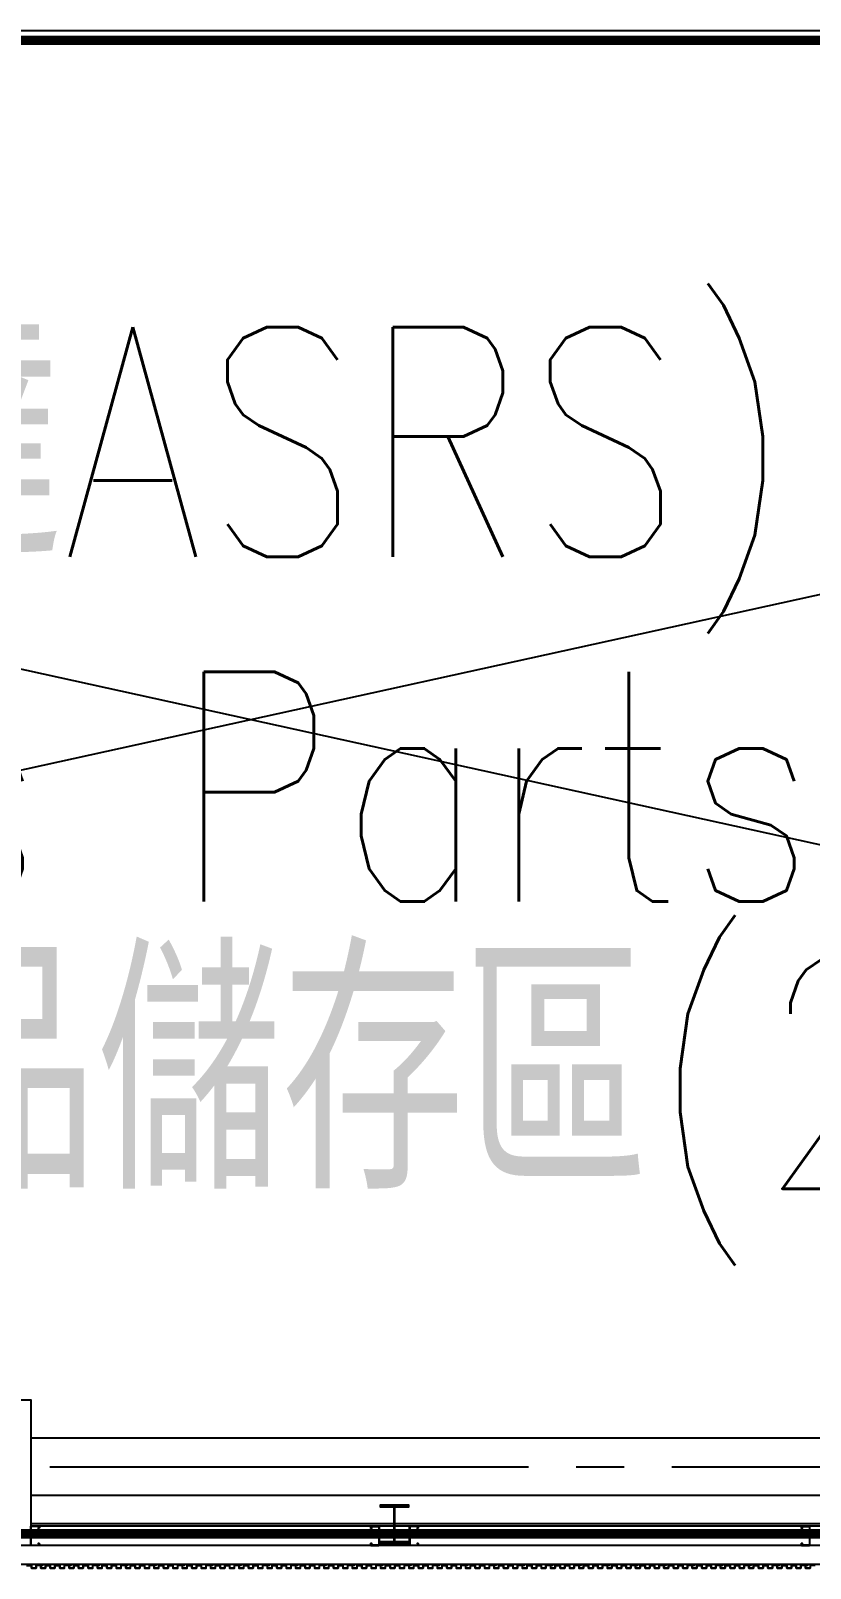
# Model space of a CAD drawing. Header units: millimetres. Extents: x -48783 to 40488, y 6477 to 32964.
# Drawn here: x 21635 to 22042, y 10697 to 11500 of the extents above; entities that cross this region are included whole.
import ezdxf
from ezdxf.enums import TextEntityAlignment as Align

# ---------------------------------------------------------------- set-up
doc = ezdxf.new("R2010")
doc.units = ezdxf.units.MM
doc.header["$LTSCALE"] = 100
doc.linetypes.add('X-N-FAB-L20$0$COL-CEN-LIN', pattern=[3.25, 2.5, -0.25, 0.25, -0.25])
for name, color, linetype in [('0-XREF', 7, 'Continuous'), ('X-N-FAB-L20$0$04', 8, 'Continuous'), ('X-N-FAB-L20$0$BLOCK', 8, 'Continuous'), ('X-N-FAB-L20$0$CCL', 8, 'X-N-FAB-L20$0$COL-CEN-LIN'), ('X-N-FAB-L20$0$TXT-CODE', 8, 'Continuous'), ('X-N-FAB-L20$0$WALL-P', 8, 'Continuous')]:
    doc.layers.add(name, color=color, linetype=linetype)
doc.styles.add('X-N-FAB-L20$0$CHINA', font='simplex.shx', dxfattribs={"width": 0.75, "bigfont": 'chineset.shx'})

# ---------------------------------------------------------------- blocks, each defined once
blk = doc.blocks.new('X-N-FAB-L20$0$A$C20c95bda')
at = {"layer": 'X-N-FAB-L20$0$CCL'}
blk.add_line((240, 150), (28330, 150), dxfattribs=at)
blk = doc.blocks.new('X-N-FAB-L20$0$A$C1d07c4d4')
at = {"layer": 'X-N-FAB-L20$0$04'}
for p, q in [((20832.44, 875), (24082.44, 160)), ((20852.44, 160), (24102.44, 875)), ((23182.44, 140), (22352.44, 140)), ((23182.44, 110), (22352.44, 110)), ((23182.44, 95.25), (22352.44, 95.25)), ((23182.44, 94), (22352.44, 94)), ((23211.06, 84), (20823.7, 84)), ((23211.06, 74), (20823.7, 74))]:
    blk.add_line(p, q, dxfattribs=at)
for points in [[(22282.44, 90), (22282.44, 160), (22352.44, 160), (22352.44, 90)], [(22534.94, 85), (22549.94, 85), (22549.94, 85.9), (22542.74, 85.9), (22542.74, 104.1), (22549.94, 104.1), (22549.94, 105), (22534.94, 105), (22534.94, 104.1), (22542.14, 104.1), (22542.14, 85.9), (22534.94, 85.9)]]:
    blk.add_lwpolyline(points, close=True, dxfattribs=at)
for points in [[(22356.34, 93.08), (22356.78, 93.08, 0.414214), (22356.86, 93.16), (22356.86, 93.84, 0.414214), (22356.78, 93.92), (22352.6, 93.92, 0.414214), (22352.52, 93.84), (22352.52, 84.16, 0.414214), (22352.6, 84.08), (22356.78, 84.08, 0.414214), (22356.86, 84.16), (22356.86, 84.84, 0.414214), (22356.78, 84.92), (22356.34, 84.92), (22356.34, 85), (22356.78, 85, -0.414214), (22356.94, 84.84), (22356.94, 84.16, -0.414214), (22356.78, 84), (22352.6, 84, -0.414214), (22352.44, 84.16), (22352.44, 93.84, -0.414214), (22352.6, 94), (22356.78, 94, -0.414214), (22356.94, 93.84), (22356.94, 93.16, -0.414214), (22356.78, 93), (22356.34, 93)], [(22530.58, 93.08), (22530.14, 93.08, -0.414214), (22530.06, 93.16), (22530.06, 93.84, -0.414214), (22530.14, 93.92), (22534.32, 93.92, -0.414214), (22534.4, 93.84), (22534.4, 84.16, -0.414214), (22534.32, 84.08), (22530.14, 84.08, -0.414214), (22530.06, 84.16), (22530.06, 84.84, -0.414214), (22530.14, 84.92), (22530.58, 84.92), (22530.58, 85), (22530.14, 85, 0.414214), (22529.98, 84.84), (22529.98, 84.16, 0.414214), (22530.14, 84), (22534.32, 84, 0.414214), (22534.48, 84.16), (22534.48, 93.84, 0.414214), (22534.32, 94), (22530.14, 94, 0.414214), (22529.98, 93.84), (22529.98, 93.16, 0.414214), (22530.14, 93), (22530.58, 93)], [(22554.3, 93.08), (22554.74, 93.08, 0.414214), (22554.82, 93.16), (22554.82, 93.84, 0.414214), (22554.74, 93.92), (22550.56, 93.92, 0.414214), (22550.48, 93.84), (22550.48, 84.16, 0.414214), (22550.56, 84.08), (22554.74, 84.08, 0.414214), (22554.82, 84.16), (22554.82, 84.84, 0.414214), (22554.74, 84.92), (22554.3, 84.92), (22554.3, 85), (22554.74, 85, -0.414214), (22554.9, 84.84), (22554.9, 84.16, -0.414214), (22554.74, 84), (22550.56, 84, -0.414214), (22550.4, 84.16), (22550.4, 93.84, -0.414214), (22550.56, 94), (22554.74, 94, -0.414214), (22554.9, 93.84), (22554.9, 93.16, -0.414214), (22554.74, 93), (22554.3, 93)], [(22755.58, 93.08), (22755.14, 93.08, -0.414214), (22755.06, 93.16), (22755.06, 93.84, -0.414214), (22755.14, 93.92), (22759.32, 93.92, -0.414214), (22759.4, 93.84), (22759.4, 84.16, -0.414214), (22759.32, 84.08), (22755.14, 84.08, -0.414214), (22755.06, 84.16), (22755.06, 84.84, -0.414214), (22755.14, 84.92), (22755.58, 84.92), (22755.58, 85), (22755.14, 85, 0.414214), (22754.98, 84.84), (22754.98, 84.16, 0.414214), (22755.14, 84), (22759.32, 84, 0.414214), (22759.48, 84.16), (22759.48, 93.84, 0.414214), (22759.32, 94), (22755.14, 94, 0.414214), (22754.98, 93.84), (22754.98, 93.16, 0.414214), (22755.14, 93), (22755.58, 93)]]:
    blk.add_lwpolyline(points, format="xyb", close=True, dxfattribs=at)
for points in [[(22357.94, 73.65), (22358.64, 73.9), (22358.62, 73.95), (22357.93, 73.7), (22355.19, 73.7), (22355.19, 72.1), (22352.81, 72.1), (22352.81, 73.55), (22350.23, 73.55)], [(22350.28, 73.5), (22352.76, 73.5), (22352.76, 72.05), (22355.24, 72.05), (22355.24, 73.65), (22357.95, 73.65)]]:
    blk.add_lwpolyline(points, dxfattribs=at)
for points in [[(22372.74, 73.65), (22373.44, 73.9), (22373.42, 73.95), (22372.73, 73.7), (22369.99, 73.7), (22369.99, 72.1), (22367.61, 72.1), (22367.61, 73.55), (22365.03, 73.55), (22365.03, 72.1), (22362.65, 72.1), (22362.65, 73.55), (22360.07, 73.55), (22360.07, 72.1), (22357.69, 72.1), (22357.69, 73.6), (22358.64, 73.6, 1), (22358.64, 74), (22356.57, 74), (22356.44, 73.87), (22356.31, 74), (22354.94, 74), (22354.94, 73.95), (22356.29, 73.95), (22356.44, 73.8), (22356.59, 73.95), (22358.64, 73.95, -1), (22358.64, 73.65), (22357.64, 73.65), (22357.64, 72.05), (22360.12, 72.05), (22360.12, 73.5), (22362.6, 73.5), (22362.6, 72.05), (22365.08, 72.05), (22365.08, 73.5), (22367.56, 73.5), (22367.56, 72.05), (22370.04, 72.05), (22370.04, 73.65), (22372.75, 73.65)], [(22387.54, 73.65), (22388.24, 73.9), (22388.22, 73.95), (22387.53, 73.7), (22384.79, 73.7), (22384.79, 72.1), (22382.41, 72.1), (22382.41, 73.55), (22379.83, 73.55), (22379.83, 72.1), (22377.45, 72.1), (22377.45, 73.55), (22374.87, 73.55), (22374.87, 72.1), (22372.49, 72.1), (22372.49, 73.6), (22373.44, 73.6, 1), (22373.44, 74), (22371.37, 74), (22371.24, 73.87), (22371.11, 74), (22369.74, 74), (22369.74, 73.95), (22371.09, 73.95), (22371.24, 73.8), (22371.39, 73.95), (22373.44, 73.95, -1), (22373.44, 73.65), (22372.44, 73.65), (22372.44, 72.05), (22374.92, 72.05), (22374.92, 73.5), (22377.4, 73.5), (22377.4, 72.05), (22379.88, 72.05), (22379.88, 73.5), (22382.36, 73.5), (22382.36, 72.05), (22384.84, 72.05), (22384.84, 73.65), (22387.55, 73.65)], [(22402.34, 73.65), (22403.04, 73.9), (22403.02, 73.95), (22402.33, 73.7), (22399.59, 73.7), (22399.59, 72.1), (22397.21, 72.1), (22397.21, 73.55), (22394.63, 73.55), (22394.63, 72.1), (22392.25, 72.1), (22392.25, 73.55), (22389.67, 73.55), (22389.67, 72.1), (22387.29, 72.1), (22387.29, 73.6), (22388.24, 73.6, 1), (22388.24, 74), (22386.17, 74), (22386.04, 73.87), (22385.91, 74), (22384.54, 74), (22384.54, 73.95), (22385.89, 73.95), (22386.04, 73.8), (22386.19, 73.95), (22388.24, 73.95, -1), (22388.24, 73.65), (22387.24, 73.65), (22387.24, 72.05), (22389.72, 72.05), (22389.72, 73.5), (22392.2, 73.5), (22392.2, 72.05), (22394.68, 72.05), (22394.68, 73.5), (22397.16, 73.5), (22397.16, 72.05), (22399.64, 72.05), (22399.64, 73.65), (22402.35, 73.65)], [(22417.14, 73.65), (22417.84, 73.9), (22417.82, 73.95), (22417.13, 73.7), (22414.39, 73.7), (22414.39, 72.1), (22412.01, 72.1), (22412.01, 73.55), (22409.43, 73.55), (22409.43, 72.1), (22407.05, 72.1), (22407.05, 73.55), (22404.47, 73.55), (22404.47, 72.1), (22402.09, 72.1), (22402.09, 73.6), (22403.04, 73.6, 1), (22403.04, 74), (22400.97, 74), (22400.84, 73.87), (22400.71, 74), (22399.34, 74), (22399.34, 73.95), (22400.69, 73.95), (22400.84, 73.8), (22400.99, 73.95), (22403.04, 73.95, -1), (22403.04, 73.65), (22402.04, 73.65), (22402.04, 72.05), (22404.52, 72.05), (22404.52, 73.5), (22407, 73.5), (22407, 72.05), (22409.48, 72.05), (22409.48, 73.5), (22411.96, 73.5), (22411.96, 72.05), (22414.44, 72.05), (22414.44, 73.65), (22417.15, 73.65)], [(22431.94, 73.65), (22432.64, 73.9), (22432.62, 73.95), (22431.93, 73.7), (22429.19, 73.7), (22429.19, 72.1), (22426.81, 72.1), (22426.81, 73.55), (22424.23, 73.55), (22424.23, 72.1), (22421.85, 72.1), (22421.85, 73.55), (22419.27, 73.55), (22419.27, 72.1), (22416.89, 72.1), (22416.89, 73.6), (22417.84, 73.6, 1), (22417.84, 74), (22415.77, 74), (22415.64, 73.87), (22415.51, 74), (22414.14, 74), (22414.14, 73.95), (22415.49, 73.95), (22415.64, 73.8), (22415.79, 73.95), (22417.84, 73.95, -1), (22417.84, 73.65), (22416.84, 73.65), (22416.84, 72.05), (22419.32, 72.05), (22419.32, 73.5), (22421.8, 73.5), (22421.8, 72.05), (22424.28, 72.05), (22424.28, 73.5), (22426.76, 73.5), (22426.76, 72.05), (22429.24, 72.05), (22429.24, 73.65), (22431.95, 73.65)], [(22446.74, 73.65), (22447.44, 73.9), (22447.42, 73.95), (22446.73, 73.7), (22443.99, 73.7), (22443.99, 72.1), (22441.61, 72.1), (22441.61, 73.55), (22439.03, 73.55), (22439.03, 72.1), (22436.65, 72.1), (22436.65, 73.55), (22434.07, 73.55), (22434.07, 72.1), (22431.69, 72.1), (22431.69, 73.6), (22432.64, 73.6, 1), (22432.64, 74), (22430.57, 74), (22430.44, 73.87), (22430.31, 74), (22428.94, 74), (22428.94, 73.95), (22430.29, 73.95), (22430.44, 73.8), (22430.59, 73.95), (22432.64, 73.95, -1), (22432.64, 73.65), (22431.64, 73.65), (22431.64, 72.05), (22434.12, 72.05), (22434.12, 73.5), (22436.6, 73.5), (22436.6, 72.05), (22439.08, 72.05), (22439.08, 73.5), (22441.56, 73.5), (22441.56, 72.05), (22444.04, 72.05), (22444.04, 73.65), (22446.75, 73.65)], [(22461.54, 73.65), (22462.24, 73.9), (22462.22, 73.95), (22461.53, 73.7), (22458.79, 73.7), (22458.79, 72.1), (22456.41, 72.1), (22456.41, 73.55), (22453.83, 73.55), (22453.83, 72.1), (22451.45, 72.1), (22451.45, 73.55), (22448.87, 73.55), (22448.87, 72.1), (22446.49, 72.1), (22446.49, 73.6), (22447.44, 73.6, 1), (22447.44, 74), (22445.37, 74), (22445.24, 73.87), (22445.11, 74), (22443.74, 74), (22443.74, 73.95), (22445.09, 73.95), (22445.24, 73.8), (22445.39, 73.95), (22447.44, 73.95, -1), (22447.44, 73.65), (22446.44, 73.65), (22446.44, 72.05), (22448.92, 72.05), (22448.92, 73.5), (22451.4, 73.5), (22451.4, 72.05), (22453.88, 72.05), (22453.88, 73.5), (22456.36, 73.5), (22456.36, 72.05), (22458.84, 72.05), (22458.84, 73.65), (22461.55, 73.65)], [(22476.34, 73.65), (22477.04, 73.9), (22477.02, 73.95), (22476.33, 73.7), (22473.59, 73.7), (22473.59, 72.1), (22471.21, 72.1), (22471.21, 73.55), (22468.63, 73.55), (22468.63, 72.1), (22466.25, 72.1), (22466.25, 73.55), (22463.67, 73.55), (22463.67, 72.1), (22461.29, 72.1), (22461.29, 73.6), (22462.24, 73.6, 1), (22462.24, 74), (22460.17, 74), (22460.04, 73.87), (22459.91, 74), (22458.54, 74), (22458.54, 73.95), (22459.89, 73.95), (22460.04, 73.8), (22460.19, 73.95), (22462.24, 73.95, -1), (22462.24, 73.65), (22461.24, 73.65), (22461.24, 72.05), (22463.72, 72.05), (22463.72, 73.5), (22466.2, 73.5), (22466.2, 72.05), (22468.68, 72.05), (22468.68, 73.5), (22471.16, 73.5), (22471.16, 72.05), (22473.64, 72.05), (22473.64, 73.65), (22476.35, 73.65)], [(22491.14, 73.65), (22491.84, 73.9), (22491.82, 73.95), (22491.13, 73.7), (22488.39, 73.7), (22488.39, 72.1), (22486.01, 72.1), (22486.01, 73.55), (22483.43, 73.55), (22483.43, 72.1), (22481.05, 72.1), (22481.05, 73.55), (22478.47, 73.55), (22478.47, 72.1), (22476.09, 72.1), (22476.09, 73.6), (22477.04, 73.6, 1), (22477.04, 74), (22474.97, 74), (22474.84, 73.87), (22474.71, 74), (22473.34, 74), (22473.34, 73.95), (22474.69, 73.95), (22474.84, 73.8), (22474.99, 73.95), (22477.04, 73.95, -1), (22477.04, 73.65), (22476.04, 73.65), (22476.04, 72.05), (22478.52, 72.05), (22478.52, 73.5), (22481, 73.5), (22481, 72.05), (22483.48, 72.05), (22483.48, 73.5), (22485.96, 73.5), (22485.96, 72.05), (22488.44, 72.05), (22488.44, 73.65), (22491.15, 73.65)], [(22505.94, 73.65), (22506.64, 73.9), (22506.62, 73.95), (22505.93, 73.7), (22503.19, 73.7), (22503.19, 72.1), (22500.81, 72.1), (22500.81, 73.55), (22498.23, 73.55), (22498.23, 72.1), (22495.85, 72.1), (22495.85, 73.55), (22493.27, 73.55), (22493.27, 72.1), (22490.89, 72.1), (22490.89, 73.6), (22491.84, 73.6, 1), (22491.84, 74), (22489.77, 74), (22489.64, 73.87), (22489.51, 74), (22488.14, 74), (22488.14, 73.95), (22489.49, 73.95), (22489.64, 73.8), (22489.79, 73.95), (22491.84, 73.95, -1), (22491.84, 73.65), (22490.84, 73.65), (22490.84, 72.05), (22493.32, 72.05), (22493.32, 73.5), (22495.8, 73.5), (22495.8, 72.05), (22498.28, 72.05), (22498.28, 73.5), (22500.76, 73.5), (22500.76, 72.05), (22503.24, 72.05), (22503.24, 73.65), (22505.95, 73.65)], [(22520.74, 73.65), (22521.44, 73.9), (22521.42, 73.95), (22520.73, 73.7), (22517.99, 73.7), (22517.99, 72.1), (22515.61, 72.1), (22515.61, 73.55), (22513.03, 73.55), (22513.03, 72.1), (22510.65, 72.1), (22510.65, 73.55), (22508.07, 73.55), (22508.07, 72.1), (22505.69, 72.1), (22505.69, 73.6), (22506.64, 73.6, 1), (22506.64, 74), (22504.57, 74), (22504.44, 73.87), (22504.31, 74), (22502.94, 74), (22502.94, 73.95), (22504.29, 73.95), (22504.44, 73.8), (22504.59, 73.95), (22506.64, 73.95, -1), (22506.64, 73.65), (22505.64, 73.65), (22505.64, 72.05), (22508.12, 72.05), (22508.12, 73.5), (22510.6, 73.5), (22510.6, 72.05), (22513.08, 72.05), (22513.08, 73.5), (22515.56, 73.5), (22515.56, 72.05), (22518.04, 72.05), (22518.04, 73.65), (22520.75, 73.65)], [(22535.54, 73.65), (22536.24, 73.9), (22536.22, 73.95), (22535.53, 73.7), (22532.79, 73.7), (22532.79, 72.1), (22530.41, 72.1), (22530.41, 73.55), (22527.83, 73.55), (22527.83, 72.1), (22525.45, 72.1), (22525.45, 73.55), (22522.87, 73.55), (22522.87, 72.1), (22520.49, 72.1), (22520.49, 73.6), (22521.44, 73.6, 1), (22521.44, 74), (22519.37, 74), (22519.24, 73.87), (22519.11, 74), (22517.74, 74), (22517.74, 73.95), (22519.09, 73.95), (22519.24, 73.8), (22519.39, 73.95), (22521.44, 73.95, -1), (22521.44, 73.65), (22520.44, 73.65), (22520.44, 72.05), (22522.92, 72.05), (22522.92, 73.5), (22525.4, 73.5), (22525.4, 72.05), (22527.88, 72.05), (22527.88, 73.5), (22530.36, 73.5), (22530.36, 72.05), (22532.84, 72.05), (22532.84, 73.65), (22535.55, 73.65)], [(22550.34, 73.65), (22551.04, 73.9), (22551.02, 73.95), (22550.33, 73.7), (22547.59, 73.7), (22547.59, 72.1), (22545.21, 72.1), (22545.21, 73.55), (22542.63, 73.55), (22542.63, 72.1), (22540.25, 72.1), (22540.25, 73.55), (22537.67, 73.55), (22537.67, 72.1), (22535.29, 72.1), (22535.29, 73.6), (22536.24, 73.6, 1), (22536.24, 74), (22534.17, 74), (22534.04, 73.87), (22533.91, 74), (22532.54, 74), (22532.54, 73.95), (22533.89, 73.95), (22534.04, 73.8), (22534.19, 73.95), (22536.24, 73.95, -1), (22536.24, 73.65), (22535.24, 73.65), (22535.24, 72.05), (22537.72, 72.05), (22537.72, 73.5), (22540.2, 73.5), (22540.2, 72.05), (22542.68, 72.05), (22542.68, 73.5), (22545.16, 73.5), (22545.16, 72.05), (22547.64, 72.05), (22547.64, 73.65), (22550.35, 73.65)], [(22565.14, 73.65), (22565.84, 73.9), (22565.82, 73.95), (22565.13, 73.7), (22562.39, 73.7), (22562.39, 72.1), (22560.01, 72.1), (22560.01, 73.55), (22557.43, 73.55), (22557.43, 72.1), (22555.05, 72.1), (22555.05, 73.55), (22552.47, 73.55), (22552.47, 72.1), (22550.09, 72.1), (22550.09, 73.6), (22551.04, 73.6, 1), (22551.04, 74), (22548.97, 74), (22548.84, 73.87), (22548.71, 74), (22547.34, 74), (22547.34, 73.95), (22548.69, 73.95), (22548.84, 73.8), (22548.99, 73.95), (22551.04, 73.95, -1), (22551.04, 73.65), (22550.04, 73.65), (22550.04, 72.05), (22552.52, 72.05), (22552.52, 73.5), (22555, 73.5), (22555, 72.05), (22557.48, 72.05), (22557.48, 73.5), (22559.96, 73.5), (22559.96, 72.05), (22562.44, 72.05), (22562.44, 73.65), (22565.15, 73.65)], [(22579.94, 73.65), (22580.64, 73.9), (22580.62, 73.95), (22579.93, 73.7), (22577.19, 73.7), (22577.19, 72.1), (22574.81, 72.1), (22574.81, 73.55), (22572.23, 73.55), (22572.23, 72.1), (22569.85, 72.1), (22569.85, 73.55), (22567.27, 73.55), (22567.27, 72.1), (22564.89, 72.1), (22564.89, 73.6), (22565.84, 73.6, 1), (22565.84, 74), (22563.77, 74), (22563.64, 73.87), (22563.51, 74), (22562.14, 74), (22562.14, 73.95), (22563.49, 73.95), (22563.64, 73.8), (22563.79, 73.95), (22565.84, 73.95, -1), (22565.84, 73.65), (22564.84, 73.65), (22564.84, 72.05), (22567.32, 72.05), (22567.32, 73.5), (22569.8, 73.5), (22569.8, 72.05), (22572.28, 72.05), (22572.28, 73.5), (22574.76, 73.5), (22574.76, 72.05), (22577.24, 72.05), (22577.24, 73.65), (22579.95, 73.65)], [(22594.74, 73.65), (22595.44, 73.9), (22595.42, 73.95), (22594.73, 73.7), (22591.99, 73.7), (22591.99, 72.1), (22589.61, 72.1), (22589.61, 73.55), (22587.03, 73.55), (22587.03, 72.1), (22584.65, 72.1), (22584.65, 73.55), (22582.07, 73.55), (22582.07, 72.1), (22579.69, 72.1), (22579.69, 73.6), (22580.64, 73.6, 1), (22580.64, 74), (22578.57, 74), (22578.44, 73.87), (22578.31, 74), (22576.94, 74), (22576.94, 73.95), (22578.29, 73.95), (22578.44, 73.8), (22578.59, 73.95), (22580.64, 73.95, -1), (22580.64, 73.65), (22579.64, 73.65), (22579.64, 72.05), (22582.12, 72.05), (22582.12, 73.5), (22584.6, 73.5), (22584.6, 72.05), (22587.08, 72.05), (22587.08, 73.5), (22589.56, 73.5), (22589.56, 72.05), (22592.04, 72.05), (22592.04, 73.65), (22594.75, 73.65)], [(22609.54, 73.65), (22610.24, 73.9), (22610.22, 73.95), (22609.53, 73.7), (22606.79, 73.7), (22606.79, 72.1), (22604.41, 72.1), (22604.41, 73.55), (22601.83, 73.55), (22601.83, 72.1), (22599.45, 72.1), (22599.45, 73.55), (22596.87, 73.55), (22596.87, 72.1), (22594.49, 72.1), (22594.49, 73.6), (22595.44, 73.6, 1), (22595.44, 74), (22593.37, 74), (22593.24, 73.87), (22593.11, 74), (22591.74, 74), (22591.74, 73.95), (22593.09, 73.95), (22593.24, 73.8), (22593.39, 73.95), (22595.44, 73.95, -1), (22595.44, 73.65), (22594.44, 73.65), (22594.44, 72.05), (22596.92, 72.05), (22596.92, 73.5), (22599.4, 73.5), (22599.4, 72.05), (22601.88, 72.05), (22601.88, 73.5), (22604.36, 73.5), (22604.36, 72.05), (22606.84, 72.05), (22606.84, 73.65), (22609.55, 73.65)], [(22624.34, 73.65), (22625.04, 73.9), (22625.02, 73.95), (22624.33, 73.7), (22621.59, 73.7), (22621.59, 72.1), (22619.21, 72.1), (22619.21, 73.55), (22616.63, 73.55), (22616.63, 72.1), (22614.25, 72.1), (22614.25, 73.55), (22611.67, 73.55), (22611.67, 72.1), (22609.29, 72.1), (22609.29, 73.6), (22610.24, 73.6, 1), (22610.24, 74), (22608.17, 74), (22608.04, 73.87), (22607.91, 74), (22606.54, 74), (22606.54, 73.95), (22607.89, 73.95), (22608.04, 73.8), (22608.19, 73.95), (22610.24, 73.95, -1), (22610.24, 73.65), (22609.24, 73.65), (22609.24, 72.05), (22611.72, 72.05), (22611.72, 73.5), (22614.2, 73.5), (22614.2, 72.05), (22616.68, 72.05), (22616.68, 73.5), (22619.16, 73.5), (22619.16, 72.05), (22621.64, 72.05), (22621.64, 73.65), (22624.35, 73.65)], [(22639.14, 73.65), (22639.84, 73.9), (22639.82, 73.95), (22639.13, 73.7), (22636.39, 73.7), (22636.39, 72.1), (22634.01, 72.1), (22634.01, 73.55), (22631.43, 73.55), (22631.43, 72.1), (22629.05, 72.1), (22629.05, 73.55), (22626.47, 73.55), (22626.47, 72.1), (22624.09, 72.1), (22624.09, 73.6), (22625.04, 73.6, 1), (22625.04, 74), (22622.97, 74), (22622.84, 73.87), (22622.71, 74), (22621.34, 74), (22621.34, 73.95), (22622.69, 73.95), (22622.84, 73.8), (22622.99, 73.95), (22625.04, 73.95, -1), (22625.04, 73.65), (22624.04, 73.65), (22624.04, 72.05), (22626.52, 72.05), (22626.52, 73.5), (22629, 73.5), (22629, 72.05), (22631.48, 72.05), (22631.48, 73.5), (22633.96, 73.5), (22633.96, 72.05), (22636.44, 72.05), (22636.44, 73.65), (22639.15, 73.65)], [(22653.94, 73.65), (22654.64, 73.9), (22654.62, 73.95), (22653.93, 73.7), (22651.19, 73.7), (22651.19, 72.1), (22648.81, 72.1), (22648.81, 73.55), (22646.23, 73.55), (22646.23, 72.1), (22643.85, 72.1), (22643.85, 73.55), (22641.27, 73.55), (22641.27, 72.1), (22638.89, 72.1), (22638.89, 73.6), (22639.84, 73.6, 1), (22639.84, 74), (22637.77, 74), (22637.64, 73.87), (22637.51, 74), (22636.14, 74), (22636.14, 73.95), (22637.49, 73.95), (22637.64, 73.8), (22637.79, 73.95), (22639.84, 73.95, -1), (22639.84, 73.65), (22638.84, 73.65), (22638.84, 72.05), (22641.32, 72.05), (22641.32, 73.5), (22643.8, 73.5), (22643.8, 72.05), (22646.28, 72.05), (22646.28, 73.5), (22648.76, 73.5), (22648.76, 72.05), (22651.24, 72.05), (22651.24, 73.65), (22653.95, 73.65)], [(22668.74, 73.65), (22669.44, 73.9), (22669.42, 73.95), (22668.73, 73.7), (22665.99, 73.7), (22665.99, 72.1), (22663.61, 72.1), (22663.61, 73.55), (22661.03, 73.55), (22661.03, 72.1), (22658.65, 72.1), (22658.65, 73.55), (22656.07, 73.55), (22656.07, 72.1), (22653.69, 72.1), (22653.69, 73.6), (22654.64, 73.6, 1), (22654.64, 74), (22652.57, 74), (22652.44, 73.87), (22652.31, 74), (22650.94, 74), (22650.94, 73.95), (22652.29, 73.95), (22652.44, 73.8), (22652.59, 73.95), (22654.64, 73.95, -1), (22654.64, 73.65), (22653.64, 73.65), (22653.64, 72.05), (22656.12, 72.05), (22656.12, 73.5), (22658.6, 73.5), (22658.6, 72.05), (22661.08, 72.05), (22661.08, 73.5), (22663.56, 73.5), (22663.56, 72.05), (22666.04, 72.05), (22666.04, 73.65), (22668.75, 73.65)], [(22683.54, 73.65), (22684.24, 73.9), (22684.22, 73.95), (22683.53, 73.7), (22680.79, 73.7), (22680.79, 72.1), (22678.41, 72.1), (22678.41, 73.55), (22675.83, 73.55), (22675.83, 72.1), (22673.45, 72.1), (22673.45, 73.55), (22670.87, 73.55), (22670.87, 72.1), (22668.49, 72.1), (22668.49, 73.6), (22669.44, 73.6, 1), (22669.44, 74), (22667.37, 74), (22667.24, 73.87), (22667.11, 74), (22665.74, 74), (22665.74, 73.95), (22667.09, 73.95), (22667.24, 73.8), (22667.39, 73.95), (22669.44, 73.95, -1), (22669.44, 73.65), (22668.44, 73.65), (22668.44, 72.05), (22670.92, 72.05), (22670.92, 73.5), (22673.4, 73.5), (22673.4, 72.05), (22675.88, 72.05), (22675.88, 73.5), (22678.36, 73.5), (22678.36, 72.05), (22680.84, 72.05), (22680.84, 73.65), (22683.55, 73.65)], [(22698.34, 73.65), (22699.04, 73.9), (22699.02, 73.95), (22698.33, 73.7), (22695.59, 73.7), (22695.59, 72.1), (22693.21, 72.1), (22693.21, 73.55), (22690.63, 73.55), (22690.63, 72.1), (22688.25, 72.1), (22688.25, 73.55), (22685.67, 73.55), (22685.67, 72.1), (22683.29, 72.1), (22683.29, 73.6), (22684.24, 73.6, 1), (22684.24, 74), (22682.17, 74), (22682.04, 73.87), (22681.91, 74), (22680.54, 74), (22680.54, 73.95), (22681.89, 73.95), (22682.04, 73.8), (22682.19, 73.95), (22684.24, 73.95, -1), (22684.24, 73.65), (22683.24, 73.65), (22683.24, 72.05), (22685.72, 72.05), (22685.72, 73.5), (22688.2, 73.5), (22688.2, 72.05), (22690.68, 72.05), (22690.68, 73.5), (22693.16, 73.5), (22693.16, 72.05), (22695.64, 72.05), (22695.64, 73.65), (22698.35, 73.65)], [(22713.14, 73.65), (22713.84, 73.9), (22713.82, 73.95), (22713.13, 73.7), (22710.39, 73.7), (22710.39, 72.1), (22708.01, 72.1), (22708.01, 73.55), (22705.43, 73.55), (22705.43, 72.1), (22703.05, 72.1), (22703.05, 73.55), (22700.47, 73.55), (22700.47, 72.1), (22698.09, 72.1), (22698.09, 73.6), (22699.04, 73.6, 1), (22699.04, 74), (22696.97, 74), (22696.84, 73.87), (22696.71, 74), (22695.34, 74), (22695.34, 73.95), (22696.69, 73.95), (22696.84, 73.8), (22696.99, 73.95), (22699.04, 73.95, -1), (22699.04, 73.65), (22698.04, 73.65), (22698.04, 72.05), (22700.52, 72.05), (22700.52, 73.5), (22703, 73.5), (22703, 72.05), (22705.48, 72.05), (22705.48, 73.5), (22707.96, 73.5), (22707.96, 72.05), (22710.44, 72.05), (22710.44, 73.65), (22713.15, 73.65)], [(22727.94, 73.65), (22728.64, 73.9), (22728.62, 73.95), (22727.93, 73.7), (22725.19, 73.7), (22725.19, 72.1), (22722.81, 72.1), (22722.81, 73.55), (22720.23, 73.55), (22720.23, 72.1), (22717.85, 72.1), (22717.85, 73.55), (22715.27, 73.55), (22715.27, 72.1), (22712.89, 72.1), (22712.89, 73.6), (22713.84, 73.6, 1), (22713.84, 74), (22711.77, 74), (22711.64, 73.87), (22711.51, 74), (22710.14, 74), (22710.14, 73.95), (22711.49, 73.95), (22711.64, 73.8), (22711.79, 73.95), (22713.84, 73.95, -1), (22713.84, 73.65), (22712.84, 73.65), (22712.84, 72.05), (22715.32, 72.05), (22715.32, 73.5), (22717.8, 73.5), (22717.8, 72.05), (22720.28, 72.05), (22720.28, 73.5), (22722.76, 73.5), (22722.76, 72.05), (22725.24, 72.05), (22725.24, 73.65), (22727.95, 73.65)], [(22742.74, 73.65), (22743.44, 73.9), (22743.42, 73.95), (22742.73, 73.7), (22739.99, 73.7), (22739.99, 72.1), (22737.61, 72.1), (22737.61, 73.55), (22735.03, 73.55), (22735.03, 72.1), (22732.65, 72.1), (22732.65, 73.55), (22730.07, 73.55), (22730.07, 72.1), (22727.69, 72.1), (22727.69, 73.6), (22728.64, 73.6, 1), (22728.64, 74), (22726.57, 74), (22726.44, 73.87), (22726.31, 74), (22724.94, 74), (22724.94, 73.95), (22726.29, 73.95), (22726.44, 73.8), (22726.59, 73.95), (22728.64, 73.95, -1), (22728.64, 73.65), (22727.64, 73.65), (22727.64, 72.05), (22730.12, 72.05), (22730.12, 73.5), (22732.6, 73.5), (22732.6, 72.05), (22735.08, 72.05), (22735.08, 73.5), (22737.56, 73.5), (22737.56, 72.05), (22740.04, 72.05), (22740.04, 73.65), (22742.75, 73.65)], [(22757.54, 73.65), (22758.24, 73.9), (22758.22, 73.95), (22757.53, 73.7), (22754.79, 73.7), (22754.79, 72.1), (22752.41, 72.1), (22752.41, 73.55), (22749.83, 73.55), (22749.83, 72.1), (22747.45, 72.1), (22747.45, 73.55), (22744.87, 73.55), (22744.87, 72.1), (22742.49, 72.1), (22742.49, 73.6), (22743.44, 73.6, 1), (22743.44, 74), (22741.37, 74), (22741.24, 73.87), (22741.11, 74), (22739.74, 74), (22739.74, 73.95), (22741.09, 73.95), (22741.24, 73.8), (22741.39, 73.95), (22743.44, 73.95, -1), (22743.44, 73.65), (22742.44, 73.65), (22742.44, 72.05), (22744.92, 72.05), (22744.92, 73.5), (22747.4, 73.5), (22747.4, 72.05), (22749.88, 72.05), (22749.88, 73.5), (22752.36, 73.5), (22752.36, 72.05), (22754.84, 72.05), (22754.84, 73.65), (22757.55, 73.65)], [(22762.25, 73.55), (22759.67, 73.55), (22759.67, 72.1), (22757.29, 72.1), (22757.29, 73.6), (22758.24, 73.6, 1), (22758.24, 74), (22756.17, 74), (22756.04, 73.87), (22755.91, 74), (22754.54, 74), (22754.54, 73.95), (22755.89, 73.95), (22756.04, 73.8), (22756.19, 73.95), (22758.24, 73.95, -1), (22758.24, 73.65), (22757.24, 73.65), (22757.24, 72.05), (22759.72, 72.05)]]:
    blk.add_lwpolyline(points, format="xyb", dxfattribs=at)
at = {"layer": 'X-N-FAB-L20$0$WALL-P'}
blk.add_line((23317.44, 875), (20564.44, 875), dxfattribs=at)
blk = doc.blocks.new('X-N-FAB-L20')
at = {"const_width": 5}
blk.add_lwpolyline([(20065, 11495), (23435, 11495), (23435, 10715), (20065, 10715)], close=True, dxfattribs=at)
blk.add_blockref('X-N-FAB-L20$0$A$C1d07c4d4', (-717.44, 10625))
at = {"layer": 'X-N-FAB-L20$0$BLOCK'}
blk.add_blockref('X-N-FAB-L20$0$A$C20c95bda', (-1020, 10600), dxfattribs=at)
at = {"layer": 'X-N-FAB-L20$0$TXT-CODE', "style": 'X-N-FAB-L20$0$CHINA', "width": 0.8}
for s, p in [('(友達ASRS)', (21717.85, 11285.2)), ('(Temp)Spares Parts Storage Area', (21850.85, 11105.2)), ('臨時備品儲存區(260㎡)', (21850.85, 10955.2))]:
    blk.add_text(s, height=120, dxfattribs=at).set_placement(p, align=Align.MIDDLE_CENTER)

msp = doc.modelspace()

# ---------------------------------------------------------------- block references
at = {"layer": '0-XREF'}
msp.add_blockref('X-N-FAB-L20', (0, 0), dxfattribs=at)

doc.saveas('drawing.dxf')
